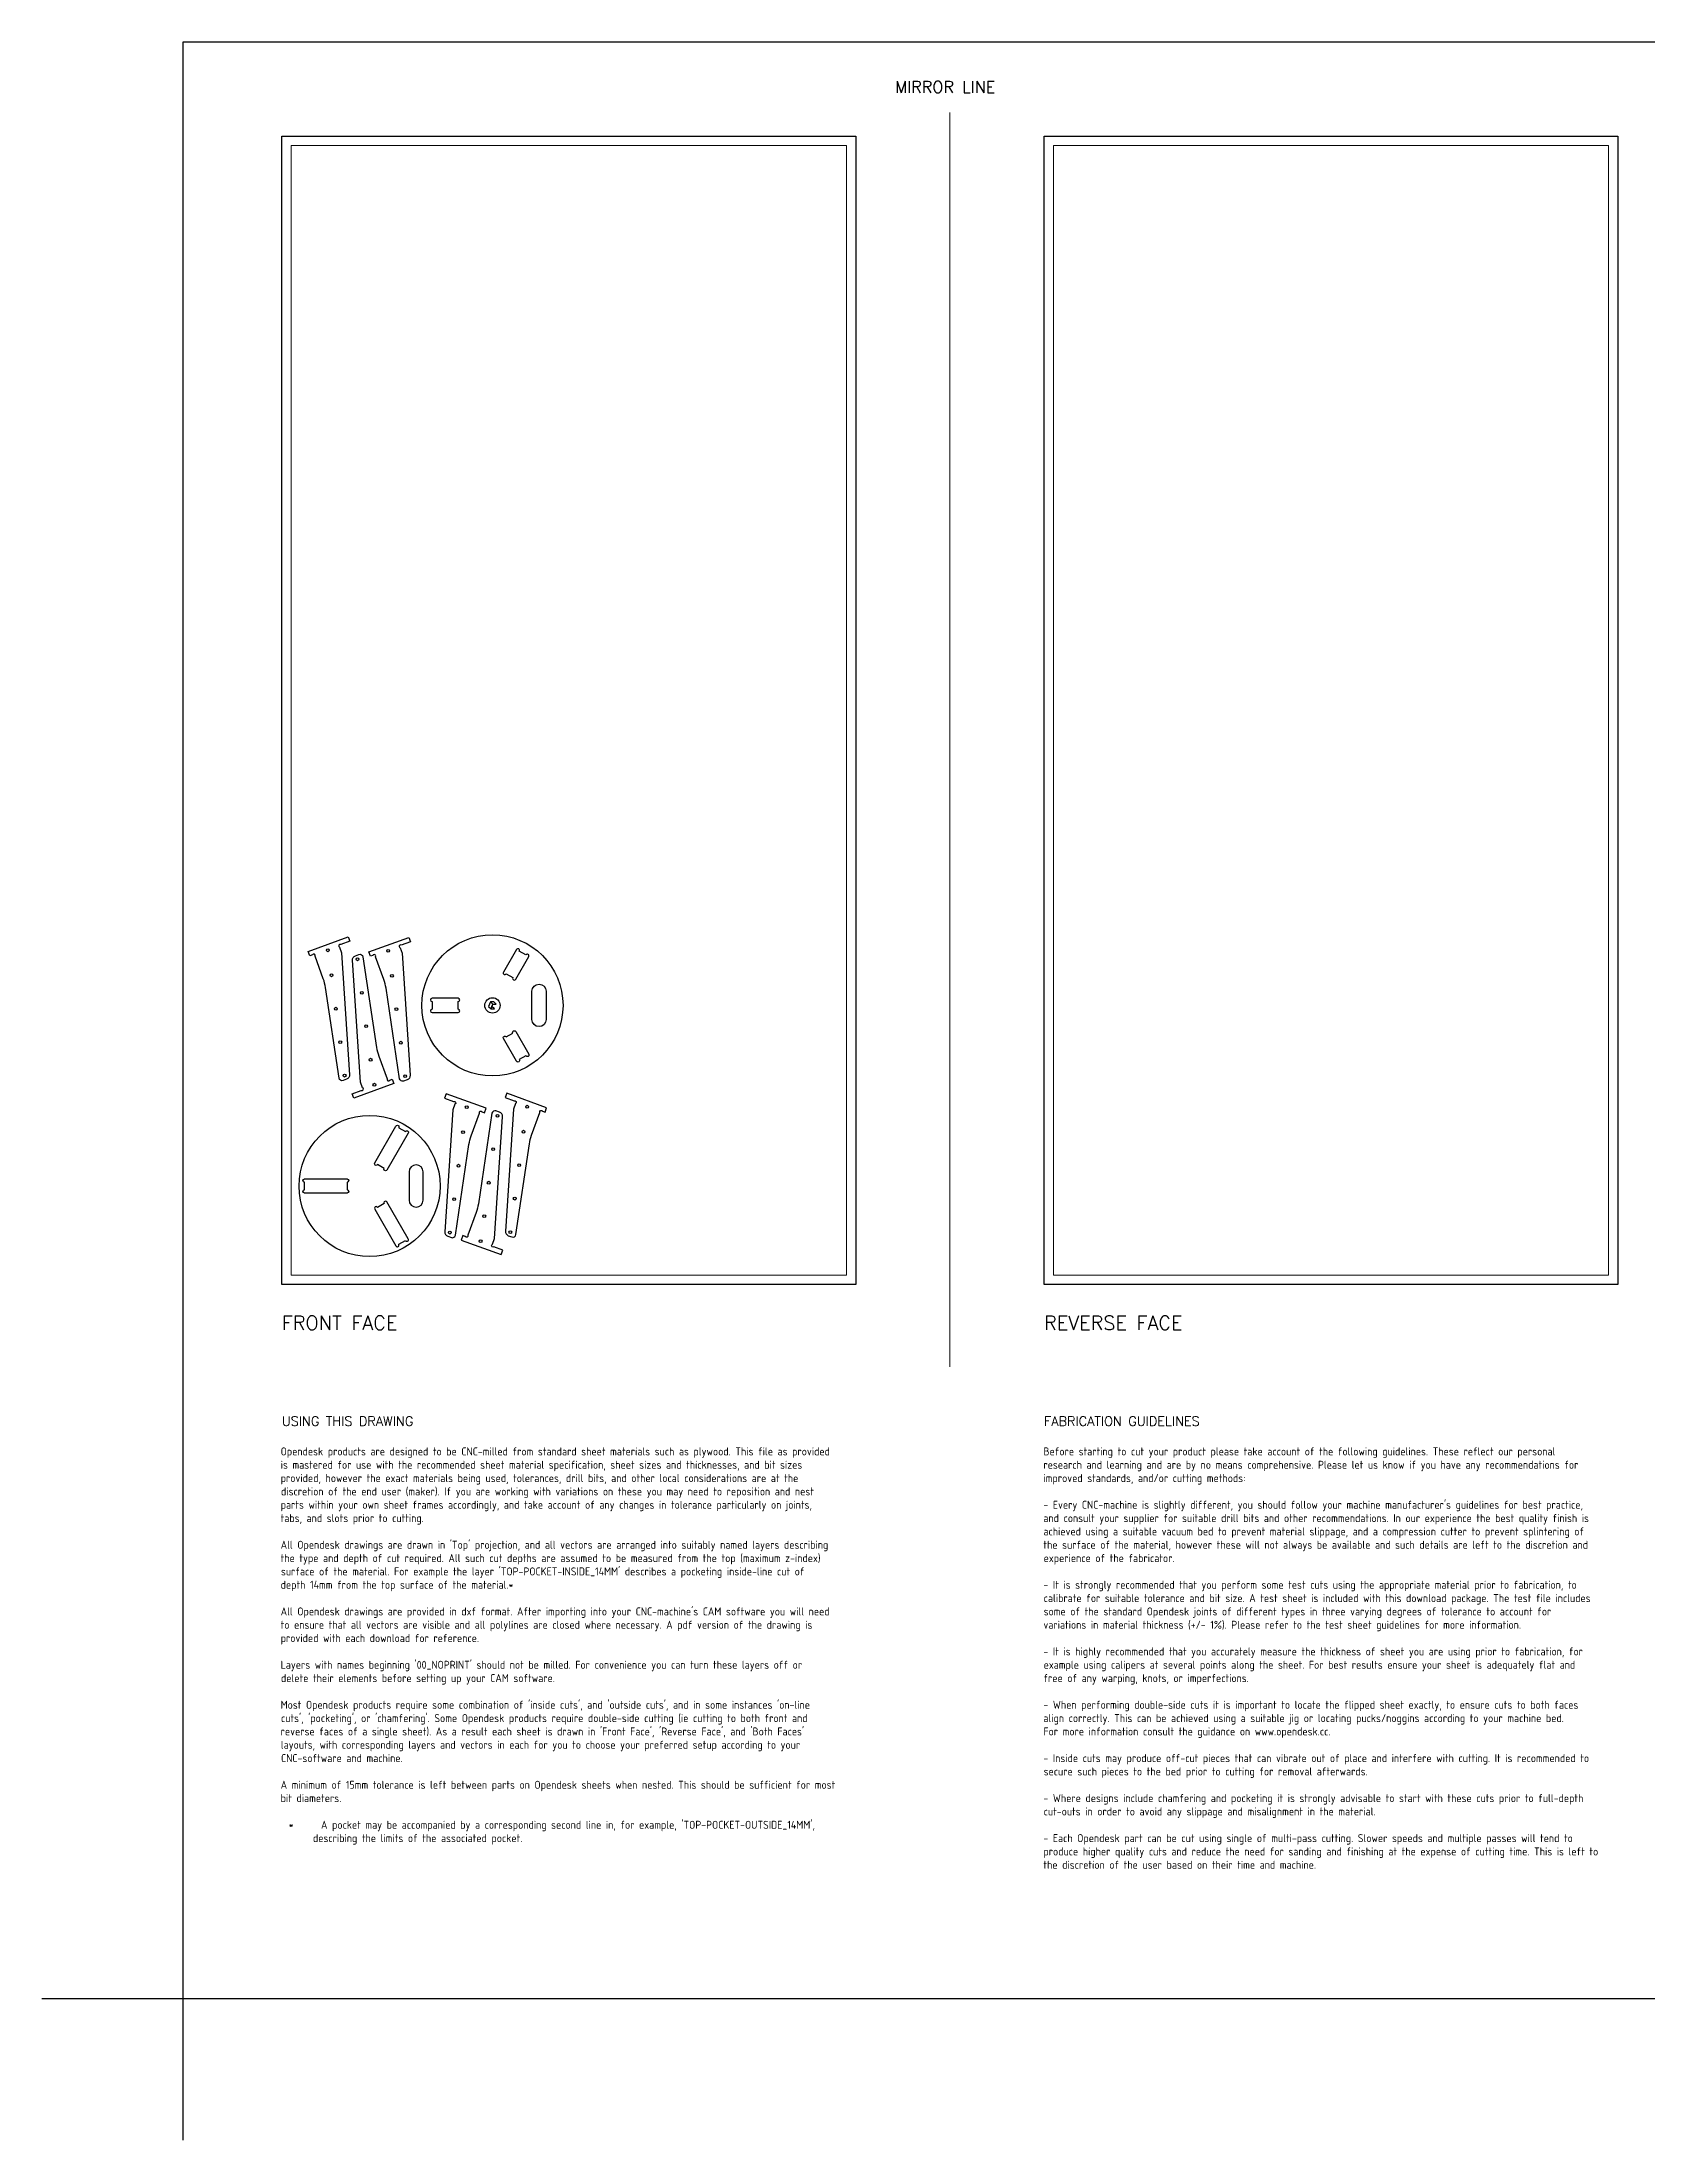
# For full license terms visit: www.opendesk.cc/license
# Model space of a CAD drawing. Header units: millimetres. Extents: x -300 to 5880, y -300 to 4158.
# Drawn here: x -300 to 3112, y -300 to 4158 of the extents above; entities that cross this region are included whole.
import ezdxf
from ezdxf.enums import TextEntityAlignment as Align

# ---------------------------------------------------------------- set-up
doc = ezdxf.new("R2010")
doc.units = ezdxf.units.MM
doc.layers.add('00-NOPRINT_TEXT', color=7, linetype='Continuous', lineweight=25)
doc.layers.add('00_NOPRINT_TOLERANCE', color=7, linetype='Continuous', lineweight=5)
for name, color, linetype, lineweight, true_color in [('BOARD_$TH-NOMINAL', 3, 'Continuous', 30, 0x00ff00), ('TOP-CUT-INSIDE_15MM', 5, 'Continuous', 25, 0x0014ff), ('TOP-CUT-OUTSIDE_15MM', 140, 'Continuous', 25, 0x00b9ff), ('TOP-HOLE-6.0MM-DIAM_12.0MM', 5, 'Continuous', 25, 0x000dff), ('TOP-POCKET-INSIDE_10.0MM', 3, 'Continuous', 25, 0x00ff09)]:
    doc.layers.add(name, color=color, linetype=linetype, lineweight=lineweight, true_color=true_color)
doc.layers.add('TOP-CHAMFER-ONLINE_8.0MM', color=140, linetype='Continuous', true_color=0x00beff)
doc.layers.add('TOP-ENGRAVE-ONLINE_1.5MM', color=220, linetype='Continuous', true_color=0xff00d4)
doc.styles.add('OD-ISOCP-17', font='isocp.shx', dxfattribs={"height": 17})
doc.styles.add('OD-SIMPLEX-20', font='simplex.shx', dxfattribs={"height": 20})
doc.styles.add('OD-SIMPLEX-25', font='simplex.shx', dxfattribs={"height": 25})
doc.styles.add('OD-SIMPLEX-30', font='simplex.shx', dxfattribs={"height": 30})

# ---------------------------------------------------------------- blocks, each defined once
blk = doc.blocks.new('*U5')
at = {"layer": '00-NOPRINT_TEXT', "style": 'OD-SIMPLEX-25'}
blk.add_text('MIRROR LINE', height=25, dxfattribs=at).set_placement((1513.3, 4049.9))

msp = doc.modelspace()

# ---------------------------------------------------------------- linework, layer by layer
at = {"layer": '00-NOPRINT_TEXT', "flags": 128}
msp.add_lwpolyline([(0, 4158), (5880, 4158), (5880, 0), (0, 0)], close=True, dxfattribs=at)
msp.add_lwpolyline([(0, -300), (0, 0), (-300, 0)], dxfattribs=at)
at = {"layer": '00_NOPRINT_TOLERANCE'}
msp.add_line((1630, 1343.2), (1630, 4008), dxfattribs=at)
at = {"layer": '00_NOPRINT_TOLERANCE', "flags": 128}
for points in [[(210, 3958), (1430, 3958), (1430, 1518), (210, 1518)], [(230, 3938), (1410, 3938), (1410, 1538), (230, 1538)], [(1830, 3958), (3050, 3958), (3050, 1518), (1830, 1518)], [(1850, 3938), (3030, 3938), (3030, 1538), (1850, 1538)]]:
    msp.add_lwpolyline(points, close=True, dxfattribs=at)
at = {"layer": 'BOARD_$TH-NOMINAL', "flags": 128}
for points in [[(210, 3958), (1430, 3958), (1430, 1518), (210, 1518)], [(1830, 3958), (3050, 3958), (3050, 1518), (1830, 1518)]]:
    msp.add_lwpolyline(points, close=True, dxfattribs=at)
at = {"layer": 'TOP-CHAMFER-ONLINE_8.0MM'}
msp.add_lwpolyline([(741.6, 2140.9, -1), (771.6, 2140.9), (771.6, 2080.9, -1), (741.6, 2080.9)], format="xyb", close=True, dxfattribs=at)
msp.add_circle((657.6, 2110.9), 150, dxfattribs=at)
at = {"layer": 'TOP-CUT-INSIDE_15MM'}
for points in [[(701, 2170, 1), (707.1, 2166.5), (734.8, 2214.5, 1), (728.8, 2218), (714.7, 2226.1, 1), (708.7, 2229.6), (680.9, 2181.6, 1), (687, 2178.1), (701, 2170)], [(584.7, 2119, 1), (584.7, 2126), (529.3, 2126, 1), (529.3, 2119), (529.3, 2102.8, 1), (529.3, 2095.8), (584.7, 2095.8, 1), (584.7, 2102.8), (584.7, 2119)], [(707.1, 2055.4), (734.8, 2007.4, -1), (728.8, 2003.9), (714.7, 1995.8, -1), (708.7, 1992.3), (680.9, 2040.3, -1), (687, 2043.8), (701, 2051.9, -1), (707.1, 2055.4)]]:
    msp.add_lwpolyline(points, format="xyb", dxfattribs=at)
for points in [[(771.6, 2140.9), (771.6, 2080.9, -1), (741.6, 2080.9), (741.6, 2140.9, -1)], [(480.4, 1757.1), (480.4, 1697.1, 1), (510.4, 1697.1), (510.4, 1757.1, 1)]]:
    msp.add_lwpolyline(points, format="xyb", close=True, dxfattribs=at)
at = {"layer": 'TOP-CUT-OUTSIDE_15MM'}
for points in [[(332.6, 2234.5), (336.9, 2222.7), (354, 1963.7, -0.333529), (347.7, 1954), (340.2, 1951.3, -0.474038), (331.7, 1956.3), (302.8, 2148.8, 0.050005), (298.1, 2167.3), (280.5, 2215.5, 1), (274.8, 2218.2), (269.6, 2216.3), (266.2, 2225.7), (351.1, 2256.7), (354.6, 2247.3), (335.3, 2240.3, 1), (332.6, 2234.5)], [(461.2, 2233.3), (465.5, 2221.6), (482.6, 1962.5, -0.333529), (476.3, 1952.8), (468.8, 1950.1, -0.474038), (460.3, 1955.2), (431.4, 2147.6, 0.050005), (426.6, 2166.2), (409.1, 2214.4, 1), (403.3, 2217.1), (398.2, 2215.2), (394.7, 2224.6), (479.7, 2255.5), (483.2, 2246.1), (463.9, 2239.1, 1), (461.2, 2233.3)], [(381.5, 1935.9), (377.2, 1947.7), (360.1, 2206.7, -0.333529), (366.4, 2216.4), (373.9, 2219.1, -0.474038), (382.4, 2214.1), (411.3, 2021.6, 0.050005), (416.1, 2003.1), (433.6, 1954.9, 1), (439.4, 1952.2), (444.5, 1954.1), (448, 1944.7), (363, 1913.7), (359.6, 1923.1), (378.8, 1930.1, 1), (381.5, 1935.9)]]:
    msp.add_lwpolyline(points, format="xyb", dxfattribs=at)
for points in [[(556.4, 1630.1, 0.333529), (562.7, 1620.4), (570.2, 1617.7, 0.474038), (578.7, 1622.8), (607.6, 1815.2, -0.050005), (612.4, 1833.8), (629.9, 1882, -1), (635.7, 1884.7), (640.8, 1882.8), (644.3, 1892.2), (559.3, 1923.1), (555.8, 1913.7), (575.1, 1906.7, -1), (577.8, 1900.9), (573.5, 1889.2)], [(685, 1631.3, 0.333529), (691.3, 1621.6), (698.8, 1618.9, 0.474038), (707.3, 1623.9), (736.2, 1816.4, -0.050005), (740.9, 1834.9), (758.5, 1883.1, -1), (764.2, 1885.8), (769.4, 1883.9), (772.8, 1893.3), (687.9, 1924.3), (684.4, 1914.9), (703.7, 1907.9, -1), (706.4, 1902.1), (702.1, 1890.3)], [(678.9, 1874.3, 0.333529), (672.6, 1884), (665.1, 1886.7, 0.474038), (656.6, 1881.7), (627.7, 1689.2, -0.050005), (622.9, 1670.7), (605.4, 1622.5, -1), (599.6, 1619.8), (594.5, 1621.7), (591, 1612.3), (676, 1581.3), (679.4, 1590.7), (660.2, 1597.7, -1), (657.5, 1603.5), (661.8, 1615.3)]]:
    msp.add_lwpolyline(points, format="xyb", close=True, dxfattribs=at)
for centre in [(657.6, 2110.9), (396.4, 1727.1)]:
    msp.add_circle(centre, 150, dxfattribs=at)
at = {"layer": 'TOP-ENGRAVE-ONLINE_1.5MM'}
for p in [(653.3, 2118.3), (653.3, 2118.3), (654.6, 2103.6), (654.6, 2103.6)]:
    msp.add_line(p, (658.7, 2113.5), dxfattribs=at)
msp.add_lwpolyline([(649.4, 2108.4), (654.6, 2103.6), (661.8, 2103.6), (656.6, 2108.4), (658.7, 2113.5), (665.8, 2113.5), (660.6, 2118.3), (653.3, 2118.3)], close=True, dxfattribs=at)
msp.add_lwpolyline([(649.4, 2108.4), (654.6, 2103.6), (661.8, 2103.6), (656.6, 2108.4), (658.7, 2113.5), (665.8, 2113.5), (660.6, 2118.3), (653.3, 2118.3)], close=True, dxfattribs=at)
msp.add_circle((657.6, 2110.9), 16.3, dxfattribs=at)
msp.add_circle((657.6, 2110.9), 16.3, dxfattribs=at)
at = {"layer": 'TOP-HOLE-6.0MM-DIAM_12.0MM'}
for centre in [(307.5, 2228), (436.1, 2226.8), (370.7, 2208.8), (315.4, 2174.9), (380, 2137.7), (444, 2173.8), (324.8, 2103.8), (453.4, 2102.7), (389.3, 2066.6), (334.1, 2032.7), (462.7, 2031.6), (343.4, 1961.6), (398.7, 1995.5), (472, 1960.5), (406.6, 1942.4), (602.9, 1894.5), (668.3, 1876.4), (731.5, 1895.6), (595, 1841.4), (723.6, 1842.5), (659, 1805.3), (585.6, 1770.3), (714.2, 1771.4), (576.3, 1699.2), (649.7, 1734.2), (704.9, 1700.3), (640.3, 1663.1), (567, 1628.1), (632.4, 1610), (695.6, 1629.2)]:
    msp.add_circle(centre, 3, dxfattribs=at)
at = {"layer": 'TOP-POCKET-INSIDE_10.0MM'}
for points in [[(407.3, 1776.1), (452.5, 1854.4, -1), (458.5, 1850.9), (472.6, 1842.8, -1), (478.6, 1839.3), (433.4, 1761, -1), (427.4, 1764.5), (413.3, 1772.6, -1)], [(348.5, 1712), (258.1, 1712, -1), (258.1, 1719), (258.1, 1735.2, -1), (258.1, 1742.2), (348.5, 1742.2, -1), (348.5, 1735.2), (348.5, 1719, -1)], [(433.4, 1693.2, 1), (427.4, 1689.7), (413.3, 1681.6, 1), (407.3, 1678.1), (452.5, 1599.7, 1), (458.5, 1603.2), (472.6, 1611.3, 1), (478.6, 1614.8)]]:
    msp.add_lwpolyline(points, format="xyb", close=True, dxfattribs=at)

# ---------------------------------------------------------------- block references
at = {"layer": '00-NOPRINT_TEXT'}
msp.add_blockref('*U5', (0, 0), dxfattribs=at)

# ---------------------------------------------------------------- texts
at = {"layer": '00-NOPRINT_TEXT', "color": 7}
for s, height, style, p in [('FRONT FACE', 30, 'OD-SIMPLEX-30', (210, 1451.3)), ('REVERSE FACE', 30, 'OD-SIMPLEX-30', (1830, 1451.3)), ('USING THIS DRAWING', 20, 'OD-SIMPLEX-20', (210, 1237.4)), ('FABRICATION GUIDELINES', 20, 'OD-SIMPLEX-20', (1830, 1237.4))]:
    msp.add_text(s, height=height, rotation=360, dxfattribs=dict(at, style=style)).set_placement(p, align=Align.TOP_LEFT)
at = {"layer": '00-NOPRINT_TEXT', "color": 7, "style": 'OD-ISOCP-17'}
for s, p in [('Opendesk products are designed to be CNC-milled from standard sheet materials such as plywood. This file as provided', (207.4, 1154.7)), ('Before starting to cut your product please take account of the following guidelines. These reflect our personal', (1828.7, 1154.7)), ('is mastered for use with the recommended sheet material specification, sheet sizes and thicknesses, and bit sizes', (207.4, 1126.3)), ('provided, however the exact materials being used, tolerances, drill bits, and other local considerations are at the', (207.4, 1098)), ('research and learning and are by no means comprehensive. Please let us know if you have any recommendations for', (1828.7, 1126.3)), ('improved standards, and/or cutting methods:', (1828.7, 1098)), ('discretion of the end user (maker). If you are working with variations on these you may need to reposition and nest', (208.1, 1069.7)), ('tabs, and slots prior to cutting.', (207.4, 1013)), ('parts within your own sheet frames accordingly, and take account of any changes in tolerance particularly on joints,', (207.4, 1041.3)), ("- Every CNC-machine is slightly different, you should follow your machine manufacturer's guidelines for best practice,", (1828.7, 1041.3)), ('and consult your supplier for suitable drill bits and other recommendations. In our experience the best quality finish is', (1828.7, 1013)), ('achieved using a suitable vacuum bed to prevent material slippage, and a compression cutter to prevent splintering of', (1828.7, 984.7)), ('the type and depth of cut required. All such cut depths are assumed to be measured from the top (maximum z-index)', (207.4, 928)), ("All Opendesk drawings are drawn in 'Top' projection, and all vectors are arranged into suitably named layers describing", (207.4, 956.3)), ('the surface of the material, however these will not always be available and such details are left to the discretion and', (1828.7, 956.3)), ('experience of the fabricator.', (1829.2, 928)), ("surface of the material. For example the layer 'TOP-POCKET-INSIDE_14MM' describes a pocketing inside-line cut of", (208, 899.7)), ('depth 14mm from the top surface of the material.*', (207.4, 871.3)), ('- It is strongly recommended that you perform some test cuts using the appropriate material prior to fabrication, to', (1828.7, 871.3)), ('calibrate for suitable tolerance and bit size. A test sheet is included with this download package. The test file includes', (1829.3, 843)), ('to ensure that all vectors are visible and all polylines are closed where necessary. A pdf version of the drawing is', (207.4, 786.3)), ("All Opendesk drawings are provided in dxf format. After importing into your CNC-machine's CAM software you will need", (207.4, 814.7)), ('variations in material thickness (+/- 1%%%). Please refer to the test sheet guidelines for more information.', (1828.7, 786.3)), ('some of the standard Opendesk joints of different types in three varying degrees of tolerance to account for', (1829.2, 814.7)), ('provided with each download for reference.', (207.4, 758)), ("Layers with names beginning '00_NOPRINT' should not be milled. For convenience you can turn these layers off or", (207.4, 701.3)), ('- It is highly recommended that you accurately measure the thickness of sheet you are using prior to fabrication, for', (1828.7, 729.7)), ('example using calipers at several points along the sheet. For best results ensure your sheet is adequately flat and', (1829.2, 701.3)), ('delete their elements before setting up your CAM software.', (208.1, 673)), ('free of any warping, knots, or imperfections.', (1828.7, 673)), ("Most Opendesk products require some combination of 'inside cuts', and 'outside cuts', and in some instances 'on-line", (207.4, 616.3)), ('- When performing double-side cuts it is important to locate the flipped sheet exactly, to ensure cuts to both faces', (1828.7, 616.3)), ("reverse faces of a single sheet). As a result each sheet is drawn in 'Front Face', 'Reverse Face', and 'Both Faces'", (207.4, 559.7)), ("cuts', 'pocketing', or 'chamfering'. Some Opendesk products require double-side cutting (ie cutting to both front and", (208.1, 588)), ('align correctly. This can be achieved using a suitable jig or locating pucks/noggins according to your machine bed.', (1828.7, 588)), ('layouts, with corresponding layers and vectors in each for you to choose your preferred setup according to your', (207.8, 531.3)), ('For more information consult the guidance on www.opendesk.cc.', (1828.7, 559.7)), ('CNC-software and machine.', (208.2, 503)), ('- Inside cuts may produce off-cut pieces that can vibrate out of place and interfere with cutting. It is recommended to', (1828.7, 503)), ('secure such pieces to the bed prior to cutting for removal afterwards.', (1829.2, 474.7)), ('A minimum of 15mm tolerance is left between parts on Opendesk sheets when nested. This should be sufficient for most', (207.4, 446.3)), ('bit diameters.', (207.4, 418)), ('- Where designs include chamfering and pocketing it is strongly advisable to start with these cuts prior to full-depth', (1828.7, 418)), ('cut-outs in order to avoid any slippage and misalignment in the material.', (1829.3, 389.7)), ("*      A pocket may be accompanied by a corresponding second line in, for example, 'TOP-POCKET-OUTSIDE_14MM',", (224.4, 361.3)), ('describing the limits of the associated pocket.', (276.1, 333)), ('- Each Opendesk part can be cut using single of multi-pass cutting. Slower speeds and multiple passes will tend to', (1828.7, 333)), ('produce higher quality cuts and reduce the need for sanding and finishing at the expense of cutting time. This is left to', (1828.7, 304.7)), ('the discretion of the user based on their time and machine.', (1828.7, 276.3))]:
    msp.add_text(s, height=17, rotation=360, dxfattribs=at).set_placement(p)

doc.saveas('drawing.dxf')
